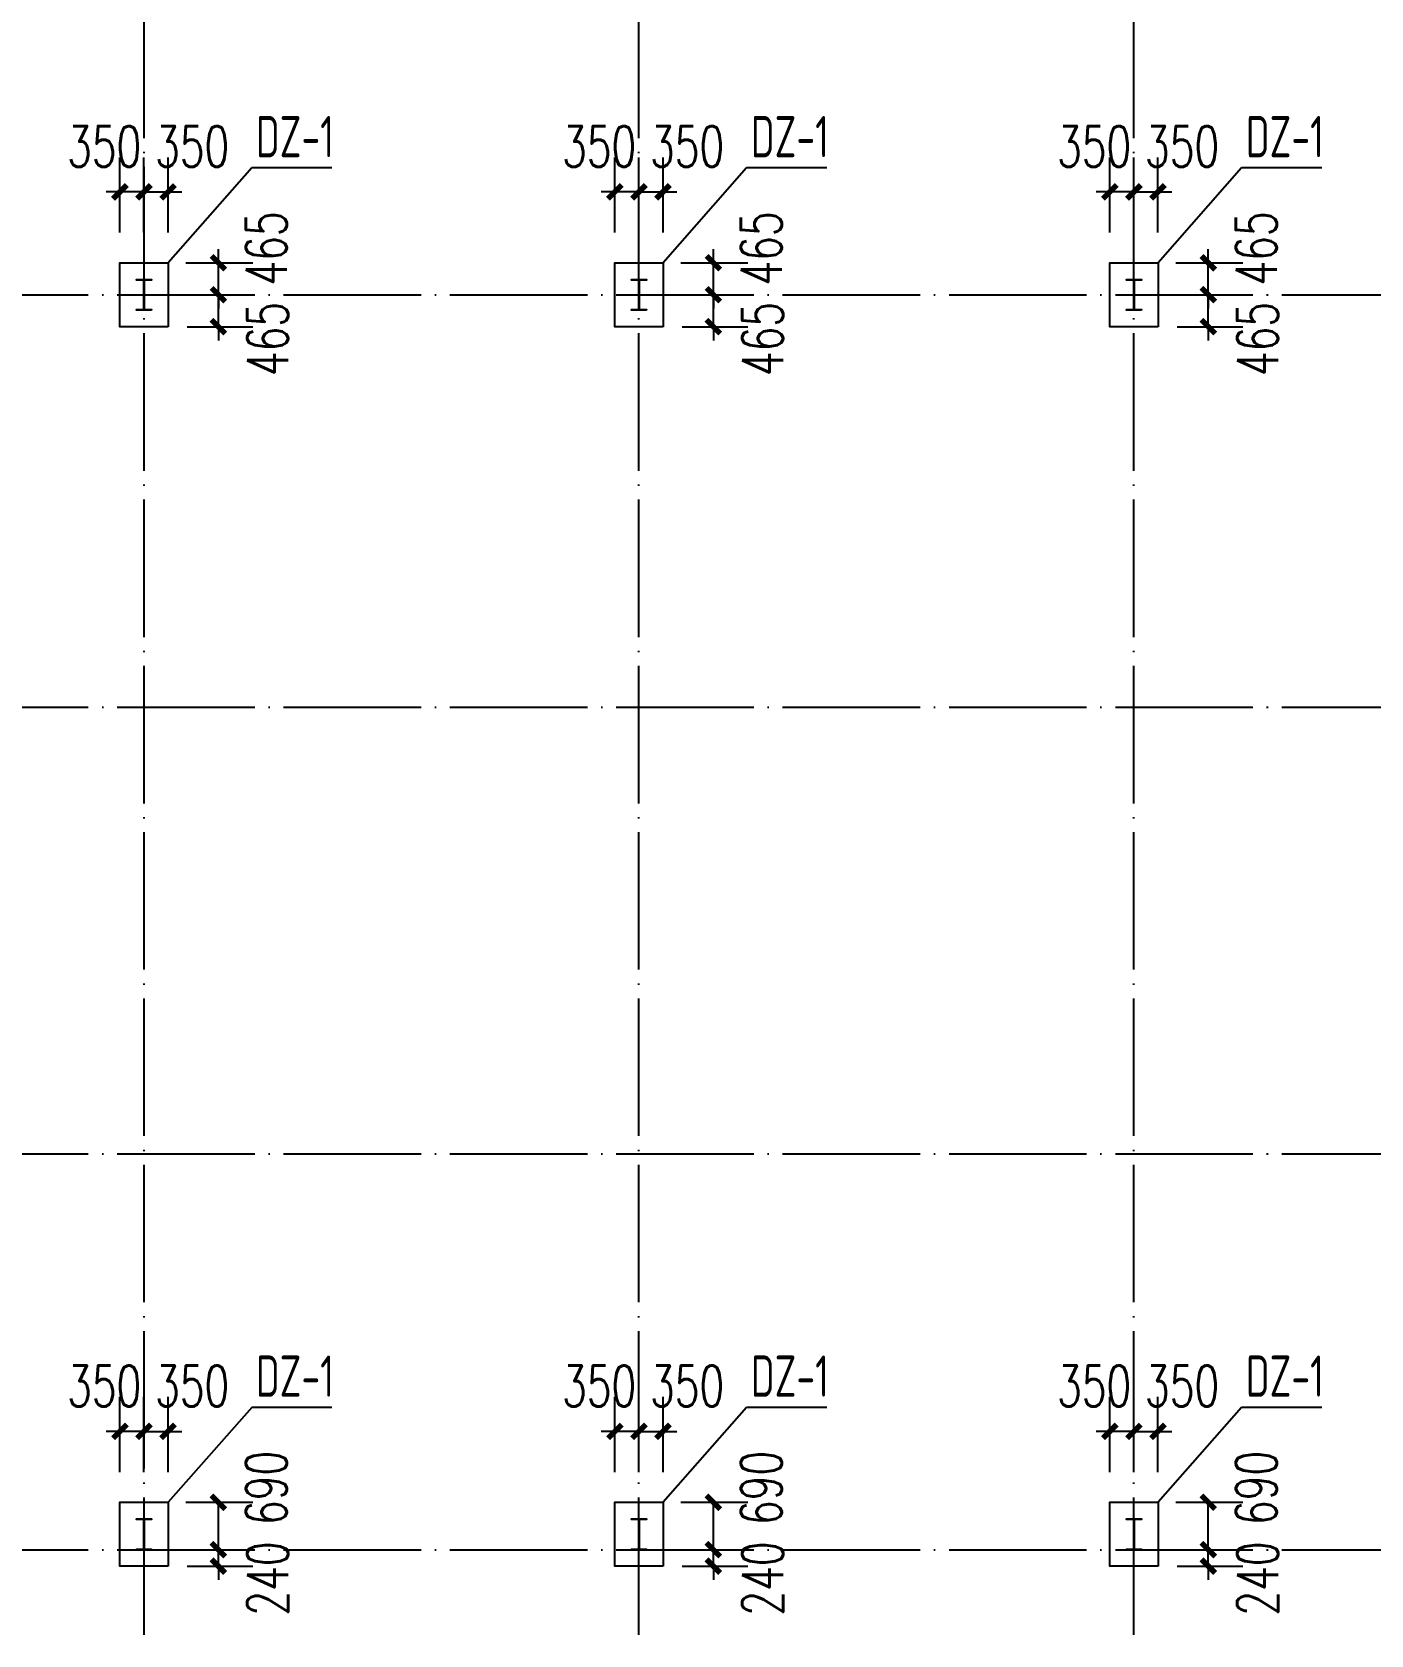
# Model space of a CAD drawing. Extents: x -33967 to 1773478, y -1022458 to -784650.
# Drawn here: x 408677 to 428153, y -1006116 to -982794 of the extents above; entities that cross this region are included whole.
import ezdxf

# ---------------------------------------------------------------- set-up
doc = ezdxf.new("R2010")
doc.units = 0
doc.header["$LTSCALE"] = 1000
doc.header["$MEASUREMENT"] = 0
doc.linetypes.add('DOTE', pattern=[2.42, 2, -0.2, 0.02, -0.2])
for name, color, linetype in [('AXIS', 3, 'Continuous'), ('DIM_LEAD', 3, 'Continuous'), ('DOTE', 1, 'DOTE'), ('GZ', 50, 'Continuous'), ('NUM', 7, 'Continuous'), ('承台', 2, 'Continuous')]:
    doc.layers.add(name, color=color, linetype=linetype)
doc.styles.add('_TCH_DIM_T3', font='SIMPLEX', dxfattribs={"width": 0.705882, "bigfont": 'GBCBIG'})
doc.styles.add('TSSD_Norm', font='tssdeng.shx', dxfattribs={"bigfont": 'hztxt.shx'})
doc.dimstyles.new('TCH-200-1', dxfattribs={"dimtxt": 595, "dimasz": 200, "dimexe": 500, "dimexo": 600, "dimgap": 252.5, "dimtad": 1, "dimdec": 0, "dimzin": 0, "dimdsep": 46, "dimtxsty": '_TCH_DIM_T3', "dimblk": 'ARCHTICK', "dimcen": 0.09, "dimclrd": 3, "dimclre": 3, "dimclrt": 7, "dimazin": 2, "dimtfac": 1, "dimtdec": 0, "dimtix": 1, "dimtmove": 2, "dimatfit": 3, "dimfxl": 1, "dimtolj": 1, "dimtzin": 0, "dimarcsym": 0})

# ---------------------------------------------------------------- blocks, each defined once
blk = doc.blocks.new('111')
at = {"layer": 'GZ'}
blk.add_lwpolyline([(650693, -886725), (650473, -886725), (650473, -886715), (650577, -886715), (650580, -886710), (650580, -886289), (650577, -886285), (650473, -886285), (650473, -886275), (650693, -886275), (650693, -886285), (650590, -886285), (650586, -886289), (650586, -886710), (650590, -886715), (650693, -886715), (650693, -886725)], close=True, dxfattribs=at)
blk = doc.blocks.new('_ArchTick')
at = {"color": 0, "linetype": 'ByBlock', "const_width": 0.4}
blk.add_lwpolyline([(-0.5, -0.5), (0.5, 0.5)], dxfattribs=at)
blk = doc.blocks.new('*D1045')
at = {"layer": 'AXIS', "color": 3, "lineweight": -2, "transparency": 16777216}
for p, q in [((411387, -1004876), (411387, -1004676)), ((410938, -1004876), (411887, -1004876)), ((411387, -1005116), (411387, -1004876)), ((410935, -1005116), (411887, -1005116)), ((411387, -1005116), (411387, -1005316))]:
    blk.add_line(p, q, dxfattribs=at)
at = {"layer": 'Defpoints', "color": 0, "transparency": 16777216}
for p in [(410338, -1004876), (411387, -1004876), (410335, -1005116)]:
    blk.add_point(p, dxfattribs=at)
at = {"layer": 'AXIS', "color": 3, "lineweight": -2, "transparency": 16777216, "xscale": 200, "yscale": 200, "zscale": 200}
for p, rotation in [((411387, -1004876), 270), ((411387, -1005116), 90)]:
    blk.add_blockref('_ArchTick', p, dxfattribs=dict(at, rotation=rotation))
at = {"layer": 'AXIS', "color": 7, "transparency": 16777216, "insert": (412104, -1005296), "char_height": 595, "attachment_point": 5, "rotation": 90, "style": '_TCH_DIM_T3'}
blk.add_mtext('\\A1;240', dxfattribs=at)
blk = doc.blocks.new('*D1046')
at = {"layer": 'AXIS', "color": 3, "lineweight": -2, "transparency": 16777216}
for p, q in [((410305, -1003747), (410305, -1002654)), ((410655, -1003747), (410655, -1002654)), ((410305, -1003154), (410105, -1003154)), ((410305, -1003154), (410655, -1003154)), ((410655, -1003154), (410855, -1003154))]:
    blk.add_line(p, q, dxfattribs=at)
at = {"layer": 'Defpoints', "color": 0, "transparency": 16777216}
for p in [(410655, -1003154), (410305, -1004347), (410655, -1004347)]:
    blk.add_point(p, dxfattribs=at)
at = {"layer": 'AXIS', "color": 3, "lineweight": -2, "transparency": 16777216, "xscale": 200, "yscale": 200, "zscale": 200}
blk.add_blockref('_ArchTick', (410305, -1003154), dxfattribs=at)
at = {"layer": 'AXIS', "color": 3, "lineweight": -2, "transparency": 16777216, "xscale": 200, "yscale": 200, "zscale": 200, "rotation": 180}
blk.add_blockref('_ArchTick', (410655, -1003154), dxfattribs=at)
at = {"layer": 'AXIS', "color": 7, "transparency": 16777216, "insert": (411005, -1002494), "char_height": 595, "attachment_point": 5, "style": '_TCH_DIM_T3'}
blk.add_mtext('\\A1;350', dxfattribs=at)
blk = doc.blocks.new('*D1047')
at = {"layer": 'AXIS', "color": 3, "lineweight": -2, "transparency": 16777216}
for p, q in [((410916, -1004186), (411887, -1004186)), ((411387, -1004876), (411387, -1004186)), ((410938, -1004876), (411887, -1004876))]:
    blk.add_line(p, q, dxfattribs=at)
at = {"layer": 'Defpoints', "color": 0, "transparency": 16777216}
for p in [(410316, -1004186), (411387, -1004186), (410338, -1004876)]:
    blk.add_point(p, dxfattribs=at)
at = {"layer": 'AXIS', "color": 3, "lineweight": -2, "transparency": 16777216, "xscale": 200, "yscale": 200, "zscale": 200}
for p, rotation in [((411387, -1004186), 90), ((411387, -1004876), 270)]:
    blk.add_blockref('_ArchTick', p, dxfattribs=dict(at, rotation=rotation))
at = {"layer": 'AXIS', "color": 7, "transparency": 16777216, "insert": (412084, -1003978), "char_height": 595, "attachment_point": 5, "rotation": 90, "style": '_TCH_DIM_T3'}
blk.add_mtext('\\A1;690', dxfattribs=at)
blk = doc.blocks.new('*D1048')
at = {"layer": 'AXIS', "color": 3, "lineweight": -2, "transparency": 16777216}
for p, q in [((409955, -1003747), (409955, -1002654)), ((410305, -1003747), (410305, -1002654)), ((409955, -1003154), (409755, -1003154)), ((410305, -1003154), (409955, -1003154)), ((410305, -1003154), (410505, -1003154))]:
    blk.add_line(p, q, dxfattribs=at)
at = {"layer": 'Defpoints', "color": 0, "transparency": 16777216}
for p in [(409955, -1003154), (409955, -1004347), (410305, -1004347)]:
    blk.add_point(p, dxfattribs=at)
at = {"layer": 'AXIS', "color": 3, "lineweight": -2, "transparency": 16777216, "xscale": 200, "yscale": 200, "zscale": 200}
blk.add_blockref('_ArchTick', (409955, -1003154), dxfattribs=at)
at = {"layer": 'AXIS', "color": 3, "lineweight": -2, "transparency": 16777216, "xscale": 200, "yscale": 200, "zscale": 200, "rotation": 180}
blk.add_blockref('_ArchTick', (410305, -1003154), dxfattribs=at)
at = {"layer": 'AXIS', "color": 7, "transparency": 16777216, "insert": (409726, -1002494), "char_height": 595, "attachment_point": 5, "style": '_TCH_DIM_T3'}
blk.add_mtext('\\A1;350', dxfattribs=at)
blk = doc.blocks.new('*D1049')
at = {"layer": 'AXIS', "color": 3, "lineweight": -2, "transparency": 16777216}
for p, q in [((418587, -1004876), (418587, -1004676)), ((418138, -1004876), (419087, -1004876)), ((418587, -1005116), (418587, -1004876)), ((418135, -1005116), (419087, -1005116)), ((418587, -1005116), (418587, -1005316))]:
    blk.add_line(p, q, dxfattribs=at)
at = {"layer": 'Defpoints', "color": 0, "transparency": 16777216}
for p in [(417538, -1004876), (418587, -1004876), (417535, -1005116)]:
    blk.add_point(p, dxfattribs=at)
at = {"layer": 'AXIS', "color": 3, "lineweight": -2, "transparency": 16777216, "xscale": 200, "yscale": 200, "zscale": 200}
for p, rotation in [((418587, -1004876), 270), ((418587, -1005116), 90)]:
    blk.add_blockref('_ArchTick', p, dxfattribs=dict(at, rotation=rotation))
at = {"layer": 'AXIS', "color": 7, "transparency": 16777216, "insert": (419304, -1005296), "char_height": 595, "attachment_point": 5, "rotation": 90, "style": '_TCH_DIM_T3'}
blk.add_mtext('\\A1;240', dxfattribs=at)
blk = doc.blocks.new('*D1050')
at = {"layer": 'AXIS', "color": 3, "lineweight": -2, "transparency": 16777216}
for p, q in [((417505, -1003747), (417505, -1002654)), ((417855, -1003747), (417855, -1002654)), ((417505, -1003154), (417305, -1003154)), ((417505, -1003154), (417855, -1003154)), ((417855, -1003154), (418055, -1003154))]:
    blk.add_line(p, q, dxfattribs=at)
at = {"layer": 'Defpoints', "color": 0, "transparency": 16777216}
for p in [(417855, -1003154), (417505, -1004347), (417855, -1004347)]:
    blk.add_point(p, dxfattribs=at)
at = {"layer": 'AXIS', "color": 3, "lineweight": -2, "transparency": 16777216, "xscale": 200, "yscale": 200, "zscale": 200}
blk.add_blockref('_ArchTick', (417505, -1003154), dxfattribs=at)
at = {"layer": 'AXIS', "color": 3, "lineweight": -2, "transparency": 16777216, "xscale": 200, "yscale": 200, "zscale": 200, "rotation": 180}
blk.add_blockref('_ArchTick', (417855, -1003154), dxfattribs=at)
at = {"layer": 'AXIS', "color": 7, "transparency": 16777216, "insert": (418205, -1002494), "char_height": 595, "attachment_point": 5, "style": '_TCH_DIM_T3'}
blk.add_mtext('\\A1;350', dxfattribs=at)
blk = doc.blocks.new('*D1051')
at = {"layer": 'AXIS', "color": 3, "lineweight": -2, "transparency": 16777216}
for p, q in [((418116, -1004186), (419087, -1004186)), ((418587, -1004876), (418587, -1004186)), ((418138, -1004876), (419087, -1004876))]:
    blk.add_line(p, q, dxfattribs=at)
at = {"layer": 'Defpoints', "color": 0, "transparency": 16777216}
for p in [(417516, -1004186), (418587, -1004186), (417538, -1004876)]:
    blk.add_point(p, dxfattribs=at)
at = {"layer": 'AXIS', "color": 3, "lineweight": -2, "transparency": 16777216, "xscale": 200, "yscale": 200, "zscale": 200}
for p, rotation in [((418587, -1004186), 90), ((418587, -1004876), 270)]:
    blk.add_blockref('_ArchTick', p, dxfattribs=dict(at, rotation=rotation))
at = {"layer": 'AXIS', "color": 7, "transparency": 16777216, "insert": (419284, -1003978), "char_height": 595, "attachment_point": 5, "rotation": 90, "style": '_TCH_DIM_T3'}
blk.add_mtext('\\A1;690', dxfattribs=at)
blk = doc.blocks.new('*D1052')
at = {"layer": 'AXIS', "color": 3, "lineweight": -2, "transparency": 16777216}
for p, q in [((417155, -1003747), (417155, -1002654)), ((417505, -1003747), (417505, -1002654)), ((417155, -1003154), (416955, -1003154)), ((417505, -1003154), (417155, -1003154)), ((417505, -1003154), (417705, -1003154))]:
    blk.add_line(p, q, dxfattribs=at)
at = {"layer": 'Defpoints', "color": 0, "transparency": 16777216}
for p in [(417155, -1003154), (417155, -1004347), (417505, -1004347)]:
    blk.add_point(p, dxfattribs=at)
at = {"layer": 'AXIS', "color": 3, "lineweight": -2, "transparency": 16777216, "xscale": 200, "yscale": 200, "zscale": 200}
blk.add_blockref('_ArchTick', (417155, -1003154), dxfattribs=at)
at = {"layer": 'AXIS', "color": 3, "lineweight": -2, "transparency": 16777216, "xscale": 200, "yscale": 200, "zscale": 200, "rotation": 180}
blk.add_blockref('_ArchTick', (417505, -1003154), dxfattribs=at)
at = {"layer": 'AXIS', "color": 7, "transparency": 16777216, "insert": (416926, -1002494), "char_height": 595, "attachment_point": 5, "style": '_TCH_DIM_T3'}
blk.add_mtext('\\A1;350', dxfattribs=at)
blk = doc.blocks.new('*D1053')
at = {"layer": 'AXIS', "color": 3, "lineweight": -2, "transparency": 16777216}
for p, q in [((425787, -1004876), (425787, -1004676)), ((425338, -1004876), (426287, -1004876)), ((425787, -1005116), (425787, -1004876)), ((425335, -1005116), (426287, -1005116)), ((425787, -1005116), (425787, -1005316))]:
    blk.add_line(p, q, dxfattribs=at)
at = {"layer": 'Defpoints', "color": 0, "transparency": 16777216}
for p in [(424738, -1004876), (425787, -1004876), (424735, -1005116)]:
    blk.add_point(p, dxfattribs=at)
at = {"layer": 'AXIS', "color": 3, "lineweight": -2, "transparency": 16777216, "xscale": 200, "yscale": 200, "zscale": 200}
for p, rotation in [((425787, -1004876), 270), ((425787, -1005116), 90)]:
    blk.add_blockref('_ArchTick', p, dxfattribs=dict(at, rotation=rotation))
at = {"layer": 'AXIS', "color": 7, "transparency": 16777216, "insert": (426504, -1005296), "char_height": 595, "attachment_point": 5, "rotation": 90, "style": '_TCH_DIM_T3'}
blk.add_mtext('\\A1;240', dxfattribs=at)
blk = doc.blocks.new('*D1054')
at = {"layer": 'AXIS', "color": 3, "lineweight": -2, "transparency": 16777216}
for p, q in [((424705, -1003747), (424705, -1002654)), ((425055, -1003747), (425055, -1002654)), ((424705, -1003154), (424505, -1003154)), ((424705, -1003154), (425055, -1003154)), ((425055, -1003154), (425255, -1003154))]:
    blk.add_line(p, q, dxfattribs=at)
at = {"layer": 'Defpoints', "color": 0, "transparency": 16777216}
for p in [(425055, -1003154), (424705, -1004347), (425055, -1004347)]:
    blk.add_point(p, dxfattribs=at)
at = {"layer": 'AXIS', "color": 3, "lineweight": -2, "transparency": 16777216, "xscale": 200, "yscale": 200, "zscale": 200}
blk.add_blockref('_ArchTick', (424705, -1003154), dxfattribs=at)
at = {"layer": 'AXIS', "color": 3, "lineweight": -2, "transparency": 16777216, "xscale": 200, "yscale": 200, "zscale": 200, "rotation": 180}
blk.add_blockref('_ArchTick', (425055, -1003154), dxfattribs=at)
at = {"layer": 'AXIS', "color": 7, "transparency": 16777216, "insert": (425405, -1002494), "char_height": 595, "attachment_point": 5, "style": '_TCH_DIM_T3'}
blk.add_mtext('\\A1;350', dxfattribs=at)
blk = doc.blocks.new('*D1055')
at = {"layer": 'AXIS', "color": 3, "lineweight": -2, "transparency": 16777216}
for p, q in [((425316, -1004186), (426287, -1004186)), ((425787, -1004876), (425787, -1004186)), ((425338, -1004876), (426287, -1004876))]:
    blk.add_line(p, q, dxfattribs=at)
at = {"layer": 'Defpoints', "color": 0, "transparency": 16777216}
for p in [(424716, -1004186), (425787, -1004186), (424738, -1004876)]:
    blk.add_point(p, dxfattribs=at)
at = {"layer": 'AXIS', "color": 3, "lineweight": -2, "transparency": 16777216, "xscale": 200, "yscale": 200, "zscale": 200}
for p, rotation in [((425787, -1004186), 90), ((425787, -1004876), 270)]:
    blk.add_blockref('_ArchTick', p, dxfattribs=dict(at, rotation=rotation))
at = {"layer": 'AXIS', "color": 7, "transparency": 16777216, "insert": (426484, -1003978), "char_height": 595, "attachment_point": 5, "rotation": 90, "style": '_TCH_DIM_T3'}
blk.add_mtext('\\A1;690', dxfattribs=at)
blk = doc.blocks.new('*D1056')
at = {"layer": 'AXIS', "color": 3, "lineweight": -2, "transparency": 16777216}
for p, q in [((424355, -1003747), (424355, -1002654)), ((424705, -1003747), (424705, -1002654)), ((424355, -1003154), (424155, -1003154)), ((424705, -1003154), (424355, -1003154)), ((424705, -1003154), (424905, -1003154))]:
    blk.add_line(p, q, dxfattribs=at)
at = {"layer": 'Defpoints', "color": 0, "transparency": 16777216}
for p in [(424355, -1003154), (424355, -1004347), (424705, -1004347)]:
    blk.add_point(p, dxfattribs=at)
at = {"layer": 'AXIS', "color": 3, "lineweight": -2, "transparency": 16777216, "xscale": 200, "yscale": 200, "zscale": 200}
blk.add_blockref('_ArchTick', (424355, -1003154), dxfattribs=at)
at = {"layer": 'AXIS', "color": 3, "lineweight": -2, "transparency": 16777216, "xscale": 200, "yscale": 200, "zscale": 200, "rotation": 180}
blk.add_blockref('_ArchTick', (424705, -1003154), dxfattribs=at)
at = {"layer": 'AXIS', "color": 7, "transparency": 16777216, "insert": (424126, -1002494), "char_height": 595, "attachment_point": 5, "style": '_TCH_DIM_T3'}
blk.add_mtext('\\A1;350', dxfattribs=at)
blk = doc.blocks.new('*D1137')
at = {"layer": 'AXIS', "color": 3, "lineweight": -2, "transparency": 16777216}
for p, q in [((411387, -986616), (411387, -986416)), ((410938, -986616), (411887, -986616)), ((411387, -987081), (411387, -986616)), ((410935, -987081), (411887, -987081)), ((411387, -987081), (411387, -987281))]:
    blk.add_line(p, q, dxfattribs=at)
at = {"layer": 'Defpoints', "color": 0, "transparency": 16777216}
for p in [(410338, -986616), (411387, -986616), (410335, -987081)]:
    blk.add_point(p, dxfattribs=at)
at = {"layer": 'AXIS', "color": 3, "lineweight": -2, "transparency": 16777216, "xscale": 200, "yscale": 200, "zscale": 200}
for p, rotation in [((411387, -986616), 270), ((411387, -987081), 90)]:
    blk.add_blockref('_ArchTick', p, dxfattribs=dict(at, rotation=rotation))
at = {"layer": 'AXIS', "color": 7, "transparency": 16777216, "insert": (412104, -987261), "char_height": 595, "attachment_point": 5, "rotation": 90, "style": '_TCH_DIM_T3'}
blk.add_mtext('\\A1;465', dxfattribs=at)
blk = doc.blocks.new('*D1138')
at = {"layer": 'AXIS', "color": 3, "lineweight": -2, "transparency": 16777216}
for p, q in [((410305, -985712), (410305, -984619)), ((410655, -985712), (410655, -984619)), ((410305, -985119), (410105, -985119)), ((410305, -985119), (410655, -985119)), ((410655, -985119), (410855, -985119))]:
    blk.add_line(p, q, dxfattribs=at)
at = {"layer": 'Defpoints', "color": 0, "transparency": 16777216}
for p in [(410655, -985119), (410305, -986312), (410655, -986312)]:
    blk.add_point(p, dxfattribs=at)
at = {"layer": 'AXIS', "color": 3, "lineweight": -2, "transparency": 16777216, "xscale": 200, "yscale": 200, "zscale": 200}
blk.add_blockref('_ArchTick', (410305, -985119), dxfattribs=at)
at = {"layer": 'AXIS', "color": 3, "lineweight": -2, "transparency": 16777216, "xscale": 200, "yscale": 200, "zscale": 200, "rotation": 180}
blk.add_blockref('_ArchTick', (410655, -985119), dxfattribs=at)
at = {"layer": 'AXIS', "color": 7, "transparency": 16777216, "insert": (411005, -984459), "char_height": 595, "attachment_point": 5, "style": '_TCH_DIM_T3'}
blk.add_mtext('\\A1;350', dxfattribs=at)
blk = doc.blocks.new('*D1139')
at = {"layer": 'AXIS', "color": 3, "lineweight": -2, "transparency": 16777216}
for p, q in [((411387, -986151), (411387, -985951)), ((410916, -986151), (411887, -986151)), ((411387, -986616), (411387, -986151)), ((410938, -986616), (411887, -986616)), ((411387, -986616), (411387, -986816))]:
    blk.add_line(p, q, dxfattribs=at)
at = {"layer": 'Defpoints', "color": 0, "transparency": 16777216}
for p in [(410316, -986151), (411387, -986151), (410338, -986616)]:
    blk.add_point(p, dxfattribs=at)
at = {"layer": 'AXIS', "color": 3, "lineweight": -2, "transparency": 16777216, "xscale": 200, "yscale": 200, "zscale": 200}
for p, rotation in [((411387, -986151), 270), ((411387, -986616), 90)]:
    blk.add_blockref('_ArchTick', p, dxfattribs=dict(at, rotation=rotation))
at = {"layer": 'AXIS', "color": 7, "transparency": 16777216, "insert": (412084, -985943), "char_height": 595, "attachment_point": 5, "rotation": 90, "style": '_TCH_DIM_T3'}
blk.add_mtext('\\A1;465', dxfattribs=at)
blk = doc.blocks.new('*D1140')
at = {"layer": 'AXIS', "color": 3, "lineweight": -2, "transparency": 16777216}
for p, q in [((409955, -985712), (409955, -984619)), ((410305, -985712), (410305, -984619)), ((409955, -985119), (409755, -985119)), ((410305, -985119), (409955, -985119)), ((410305, -985119), (410505, -985119))]:
    blk.add_line(p, q, dxfattribs=at)
at = {"layer": 'Defpoints', "color": 0, "transparency": 16777216}
for p in [(409955, -985119), (409955, -986312), (410305, -986312)]:
    blk.add_point(p, dxfattribs=at)
at = {"layer": 'AXIS', "color": 3, "lineweight": -2, "transparency": 16777216, "xscale": 200, "yscale": 200, "zscale": 200}
blk.add_blockref('_ArchTick', (409955, -985119), dxfattribs=at)
at = {"layer": 'AXIS', "color": 3, "lineweight": -2, "transparency": 16777216, "xscale": 200, "yscale": 200, "zscale": 200, "rotation": 180}
blk.add_blockref('_ArchTick', (410305, -985119), dxfattribs=at)
at = {"layer": 'AXIS', "color": 7, "transparency": 16777216, "insert": (409726, -984459), "char_height": 595, "attachment_point": 5, "style": '_TCH_DIM_T3'}
blk.add_mtext('\\A1;350', dxfattribs=at)
blk = doc.blocks.new('*D1141')
at = {"layer": 'AXIS', "color": 3, "lineweight": -2, "transparency": 16777216}
for p, q in [((417505, -985712), (417505, -984619)), ((417855, -985712), (417855, -984619)), ((417505, -985119), (417305, -985119)), ((417505, -985119), (417855, -985119)), ((417855, -985119), (418055, -985119))]:
    blk.add_line(p, q, dxfattribs=at)
at = {"layer": 'Defpoints', "color": 0, "transparency": 16777216}
for p in [(417855, -985119), (417505, -986312), (417855, -986312)]:
    blk.add_point(p, dxfattribs=at)
at = {"layer": 'AXIS', "color": 3, "lineweight": -2, "transparency": 16777216, "xscale": 200, "yscale": 200, "zscale": 200}
blk.add_blockref('_ArchTick', (417505, -985119), dxfattribs=at)
at = {"layer": 'AXIS', "color": 3, "lineweight": -2, "transparency": 16777216, "xscale": 200, "yscale": 200, "zscale": 200, "rotation": 180}
blk.add_blockref('_ArchTick', (417855, -985119), dxfattribs=at)
at = {"layer": 'AXIS', "color": 7, "transparency": 16777216, "insert": (418205, -984459), "char_height": 595, "attachment_point": 5, "style": '_TCH_DIM_T3'}
blk.add_mtext('\\A1;350', dxfattribs=at)
blk = doc.blocks.new('*D1142')
at = {"layer": 'AXIS', "color": 3, "lineweight": -2, "transparency": 16777216}
for p, q in [((417155, -985712), (417155, -984619)), ((417505, -985712), (417505, -984619)), ((417155, -985119), (416955, -985119)), ((417505, -985119), (417155, -985119)), ((417505, -985119), (417705, -985119))]:
    blk.add_line(p, q, dxfattribs=at)
at = {"layer": 'Defpoints', "color": 0, "transparency": 16777216}
for p in [(417155, -985119), (417155, -986312), (417505, -986312)]:
    blk.add_point(p, dxfattribs=at)
at = {"layer": 'AXIS', "color": 3, "lineweight": -2, "transparency": 16777216, "xscale": 200, "yscale": 200, "zscale": 200}
blk.add_blockref('_ArchTick', (417155, -985119), dxfattribs=at)
at = {"layer": 'AXIS', "color": 3, "lineweight": -2, "transparency": 16777216, "xscale": 200, "yscale": 200, "zscale": 200, "rotation": 180}
blk.add_blockref('_ArchTick', (417505, -985119), dxfattribs=at)
at = {"layer": 'AXIS', "color": 7, "transparency": 16777216, "insert": (416926, -984459), "char_height": 595, "attachment_point": 5, "style": '_TCH_DIM_T3'}
blk.add_mtext('\\A1;350', dxfattribs=at)
blk = doc.blocks.new('*D1143')
at = {"layer": 'AXIS', "color": 3, "lineweight": -2, "transparency": 16777216}
for p, q in [((424705, -985712), (424705, -984619)), ((425055, -985712), (425055, -984619)), ((424705, -985119), (424505, -985119)), ((424705, -985119), (425055, -985119)), ((425055, -985119), (425255, -985119))]:
    blk.add_line(p, q, dxfattribs=at)
at = {"layer": 'Defpoints', "color": 0, "transparency": 16777216}
for p in [(425055, -985119), (424705, -986312), (425055, -986312)]:
    blk.add_point(p, dxfattribs=at)
at = {"layer": 'AXIS', "color": 3, "lineweight": -2, "transparency": 16777216, "xscale": 200, "yscale": 200, "zscale": 200}
blk.add_blockref('_ArchTick', (424705, -985119), dxfattribs=at)
at = {"layer": 'AXIS', "color": 3, "lineweight": -2, "transparency": 16777216, "xscale": 200, "yscale": 200, "zscale": 200, "rotation": 180}
blk.add_blockref('_ArchTick', (425055, -985119), dxfattribs=at)
at = {"layer": 'AXIS', "color": 7, "transparency": 16777216, "insert": (425405, -984459), "char_height": 595, "attachment_point": 5, "style": '_TCH_DIM_T3'}
blk.add_mtext('\\A1;350', dxfattribs=at)
blk = doc.blocks.new('*D1144')
at = {"layer": 'AXIS', "color": 3, "lineweight": -2, "transparency": 16777216}
for p, q in [((424355, -985712), (424355, -984619)), ((424705, -985712), (424705, -984619)), ((424355, -985119), (424155, -985119)), ((424705, -985119), (424355, -985119)), ((424705, -985119), (424905, -985119))]:
    blk.add_line(p, q, dxfattribs=at)
at = {"layer": 'Defpoints', "color": 0, "transparency": 16777216}
for p in [(424355, -985119), (424355, -986312), (424705, -986312)]:
    blk.add_point(p, dxfattribs=at)
at = {"layer": 'AXIS', "color": 3, "lineweight": -2, "transparency": 16777216, "xscale": 200, "yscale": 200, "zscale": 200}
blk.add_blockref('_ArchTick', (424355, -985119), dxfattribs=at)
at = {"layer": 'AXIS', "color": 3, "lineweight": -2, "transparency": 16777216, "xscale": 200, "yscale": 200, "zscale": 200, "rotation": 180}
blk.add_blockref('_ArchTick', (424705, -985119), dxfattribs=at)
at = {"layer": 'AXIS', "color": 7, "transparency": 16777216, "insert": (424126, -984459), "char_height": 595, "attachment_point": 5, "style": '_TCH_DIM_T3'}
blk.add_mtext('\\A1;350', dxfattribs=at)
blk = doc.blocks.new('*D1153')
at = {"layer": 'AXIS', "color": 3, "lineweight": -2, "transparency": 16777216}
for p, q in [((418587, -986616), (418587, -986416)), ((418138, -986616), (419087, -986616)), ((418587, -987081), (418587, -986616)), ((418135, -987081), (419087, -987081)), ((418587, -987081), (418587, -987281))]:
    blk.add_line(p, q, dxfattribs=at)
at = {"layer": 'Defpoints', "color": 0, "transparency": 16777216}
for p in [(417538, -986616), (418587, -986616), (417535, -987081)]:
    blk.add_point(p, dxfattribs=at)
at = {"layer": 'AXIS', "color": 3, "lineweight": -2, "transparency": 16777216, "xscale": 200, "yscale": 200, "zscale": 200}
for p, rotation in [((418587, -986616), 270), ((418587, -987081), 90)]:
    blk.add_blockref('_ArchTick', p, dxfattribs=dict(at, rotation=rotation))
at = {"layer": 'AXIS', "color": 7, "transparency": 16777216, "insert": (419304, -987261), "char_height": 595, "attachment_point": 5, "rotation": 90, "style": '_TCH_DIM_T3'}
blk.add_mtext('\\A1;465', dxfattribs=at)
blk = doc.blocks.new('*D1154')
at = {"layer": 'AXIS', "color": 3, "lineweight": -2, "transparency": 16777216}
for p, q in [((418587, -986151), (418587, -985951)), ((418116, -986151), (419087, -986151)), ((418587, -986616), (418587, -986151)), ((418138, -986616), (419087, -986616)), ((418587, -986616), (418587, -986816))]:
    blk.add_line(p, q, dxfattribs=at)
at = {"layer": 'Defpoints', "color": 0, "transparency": 16777216}
for p in [(417516, -986151), (418587, -986151), (417538, -986616)]:
    blk.add_point(p, dxfattribs=at)
at = {"layer": 'AXIS', "color": 3, "lineweight": -2, "transparency": 16777216, "xscale": 200, "yscale": 200, "zscale": 200}
for p, rotation in [((418587, -986151), 270), ((418587, -986616), 90)]:
    blk.add_blockref('_ArchTick', p, dxfattribs=dict(at, rotation=rotation))
at = {"layer": 'AXIS', "color": 7, "transparency": 16777216, "insert": (419284, -985943), "char_height": 595, "attachment_point": 5, "rotation": 90, "style": '_TCH_DIM_T3'}
blk.add_mtext('\\A1;465', dxfattribs=at)
blk = doc.blocks.new('*D1155')
at = {"layer": 'AXIS', "color": 3, "lineweight": -2, "transparency": 16777216}
for p, q in [((425787, -986616), (425787, -986416)), ((425338, -986616), (426287, -986616)), ((425787, -987081), (425787, -986616)), ((425335, -987081), (426287, -987081)), ((425787, -987081), (425787, -987281))]:
    blk.add_line(p, q, dxfattribs=at)
at = {"layer": 'Defpoints', "color": 0, "transparency": 16777216}
for p in [(424738, -986616), (425787, -986616), (424735, -987081)]:
    blk.add_point(p, dxfattribs=at)
at = {"layer": 'AXIS', "color": 3, "lineweight": -2, "transparency": 16777216, "xscale": 200, "yscale": 200, "zscale": 200}
for p, rotation in [((425787, -986616), 270), ((425787, -987081), 90)]:
    blk.add_blockref('_ArchTick', p, dxfattribs=dict(at, rotation=rotation))
at = {"layer": 'AXIS', "color": 7, "transparency": 16777216, "insert": (426504, -987261), "char_height": 595, "attachment_point": 5, "rotation": 90, "style": '_TCH_DIM_T3'}
blk.add_mtext('\\A1;465', dxfattribs=at)
blk = doc.blocks.new('*D1156')
at = {"layer": 'AXIS', "color": 3, "lineweight": -2, "transparency": 16777216}
for p, q in [((425787, -986151), (425787, -985951)), ((425316, -986151), (426287, -986151)), ((425787, -986616), (425787, -986151)), ((425338, -986616), (426287, -986616)), ((425787, -986616), (425787, -986816))]:
    blk.add_line(p, q, dxfattribs=at)
at = {"layer": 'Defpoints', "color": 0, "transparency": 16777216}
for p in [(424716, -986151), (425787, -986151), (424738, -986616)]:
    blk.add_point(p, dxfattribs=at)
at = {"layer": 'AXIS', "color": 3, "lineweight": -2, "transparency": 16777216, "xscale": 200, "yscale": 200, "zscale": 200}
for p, rotation in [((425787, -986151), 270), ((425787, -986616), 90)]:
    blk.add_blockref('_ArchTick', p, dxfattribs=dict(at, rotation=rotation))
at = {"layer": 'AXIS', "color": 7, "transparency": 16777216, "insert": (426484, -985943), "char_height": 595, "attachment_point": 5, "rotation": 90, "style": '_TCH_DIM_T3'}
blk.add_mtext('\\A1;465', dxfattribs=at)

msp = doc.modelspace()

# ---------------------------------------------------------------- linework, layer by layer
at = {"layer": 'DIM_LEAD'}
for p, q in [((411871.7, -984769.9), (410655.3, -986151.4)), ((413037.8, -984769.9), (411871.7, -984769.9)), ((419071.7, -984769.9), (417855.3, -986151.4)), ((420237.8, -984769.9), (419071.7, -984769.9)), ((426271.7, -984769.9), (425055.3, -986151.4)), ((427437.8, -984769.9), (426271.7, -984769.9)), ((411871.7, -1002804.7), (410655.3, -1004186.2)), ((413037.8, -1002804.7), (411871.7, -1002804.7)), ((419071.7, -1002804.7), (417855.3, -1004186.2)), ((420237.8, -1002804.7), (419071.7, -1002804.7)), ((426271.7, -1002804.7), (425055.3, -1004186.2)), ((427437.8, -1002804.7), (426271.7, -1002804.7))]:
    msp.add_line(p, q, dxfattribs=at)
at = {"layer": 'DOTE'}
for p, q in [((410305.3, -1006116.4), (410305.3, -949116.4)), ((417505.3, -1006116.4), (417505.3, -949116.4)), ((424705.3, -1006116.4), (424705.3, -949116.4)), ((402655.3, -986616.4), (461155.3, -986616.4)), ((402655.3, -992616.4), (461155.3, -992616.4)), ((402655.3, -999116.4), (461155.3, -999116.4)), ((402655.3, -1004876.4), (461155.3, -1004876.4))]:
    msp.add_line(p, q, dxfattribs=at)
at = {"layer": '承台', "color": 4}
for points in [[(410655.3, -987081.4), (409955.3, -987081.4), (409955.3, -986151.4), (410655.3, -986151.4)], [(417855.3, -987081.4), (417155.3, -987081.4), (417155.3, -986151.4), (417855.3, -986151.4)], [(425055.3, -987081.4), (424355.3, -987081.4), (424355.3, -986151.4), (425055.3, -986151.4)], [(410655.3, -1005116.2), (409955.3, -1005116.2), (409955.3, -1004186.2), (410655.3, -1004186.2)], [(417855.3, -1005116.2), (417155.3, -1005116.2), (417155.3, -1004186.2), (417855.3, -1004186.2)], [(425055.3, -1005116.2), (424355.3, -1005116.2), (424355.3, -1004186.2), (425055.3, -1004186.2)]]:
    msp.add_lwpolyline(points, close=True, dxfattribs=at)

# ---------------------------------------------------------------- block references
at = {"layer": 'GZ'}
for p in [(-240278.1, -100117.1), (-233078.1, -100117.1), (-225878.1, -100117.1), (-240278.1, -118151.8), (-233078.1, -118151.8), (-225878.1, -118151.8)]:
    msp.add_blockref('111', p, dxfattribs=at)

# ---------------------------------------------------------------- texts
at = {"layer": 'NUM', "color": 6, "style": 'TSSD_Norm', "width": 0.7}
for p in [(411933.4, -984615.4), (419133.4, -984615.4), (426333.4, -984615.4), (411933.4, -1002650.2), (419133.4, -1002650.2), (426333.4, -1002650.2)]:
    msp.add_text('DZ-1', height=600, dxfattribs=at).set_placement(p)

# ---------------------------------------------------------------- dimensions: what is measured, and where the dimension line sits
at = {"layer": 'AXIS'}
for base, p1, p2, angle, picture, middle in [((409955.3, -985119.2), (410305.3, -986312.3), (409955.3, -986312.3), 180, '*D1140', (409725.5, -984458.9)), ((417155.3, -985119.2), (417505.3, -986312.3), (417155.3, -986312.3), 180, '*D1142', (416925.5, -984458.9)), ((424355.3, -985119.2), (424705.3, -986312.3), (424355.3, -986312.3), 180, '*D1144', (424125.5, -984458.9)), ((411386.9, -986151.4), (410338.3, -986616.4), (410316, -986151.4), 270, '*D1139', (412084, -985943.1)), ((418586.9, -986151.4), (417538.3, -986616.4), (417516, -986151.4), 270, '*D1154', (419284, -985943.1)), ((425786.9, -986151.4), (424738.3, -986616.4), (424716, -986151.4), 270, '*D1156', (426484, -985943.1)), ((411386.9, -986616.4), (410335.3, -987081.4), (410338.3, -986616.4), 270, '*D1137', (412104.5, -987261.1)), ((418586.9, -986616.4), (417535.3, -987081.4), (417538.3, -986616.4), 270, '*D1153', (419304.5, -987261.1)), ((425786.9, -986616.4), (424735.3, -987081.4), (424738.3, -986616.4), 270, '*D1155', (426504.5, -987261.1)), ((409955.3, -1003154), (410305.3, -1004347), (409955.3, -1004347), 180, '*D1048', (409725.5, -1002493.6)), ((417155.3, -1003154), (417505.3, -1004347), (417155.3, -1004347), 180, '*D1052', (416925.5, -1002493.6)), ((424355.3, -1003154), (424705.3, -1004347), (424355.3, -1004347), 180, '*D1056', (424125.5, -1002493.6)), ((411386.9, -1004186.2), (410338.3, -1004876.4), (410316, -1004186.2), 270, '*D1047', (412084, -1003977.8)), ((418586.9, -1004186.2), (417538.3, -1004876.4), (417516, -1004186.2), 270, '*D1051', (419284, -1003977.8)), ((425786.9, -1004186.2), (424738.3, -1004876.4), (424716, -1004186.2), 270, '*D1055', (426484, -1003977.8)), ((411386.9, -1004876.4), (410335.3, -1005116.2), (410338.3, -1004876.4), 270, '*D1045', (412104.5, -1005295.8)), ((418586.9, -1004876.4), (417535.3, -1005116.2), (417538.3, -1004876.4), 270, '*D1049', (419304.5, -1005295.8)), ((425786.9, -1004876.4), (424735.3, -1005116.2), (424738.3, -1004876.4), 270, '*D1053', (426504.5, -1005295.8))]:
    dim = msp.add_linear_dim(base=base, p1=p1, p2=p2, angle=angle, dimstyle='TCH-200-1', dxfattribs=at)
    dim.commit()
    dim.dimension.update_dxf_attribs({"geometry": picture, "text_midpoint": middle, "dimtype": 128})
for base, p1, p2, picture, middle in [((410655.3, -985119.2), (410305.3, -986312.3), (410655.3, -986312.3), '*D1138', (411005.1, -984458.9)), ((417855.3, -985119.2), (417505.3, -986312.3), (417855.3, -986312.3), '*D1141', (418205.1, -984458.9)), ((425055.3, -985119.2), (424705.3, -986312.3), (425055.3, -986312.3), '*D1143', (425405.1, -984458.9)), ((410655.3, -1003154), (410305.3, -1004347), (410655.3, -1004347), '*D1046', (411005.1, -1002493.6)), ((417855.3, -1003154), (417505.3, -1004347), (417855.3, -1004347), '*D1050', (418205.1, -1002493.6)), ((425055.3, -1003154), (424705.3, -1004347), (425055.3, -1004347), '*D1054', (425405.1, -1002493.6))]:
    dim = msp.add_linear_dim(base=base, p1=p1, p2=p2, dimstyle='TCH-200-1', dxfattribs=at)
    dim.commit()
    dim.dimension.update_dxf_attribs({"geometry": picture, "text_midpoint": middle, "dimtype": 128})

doc.saveas('drawing.dxf')
